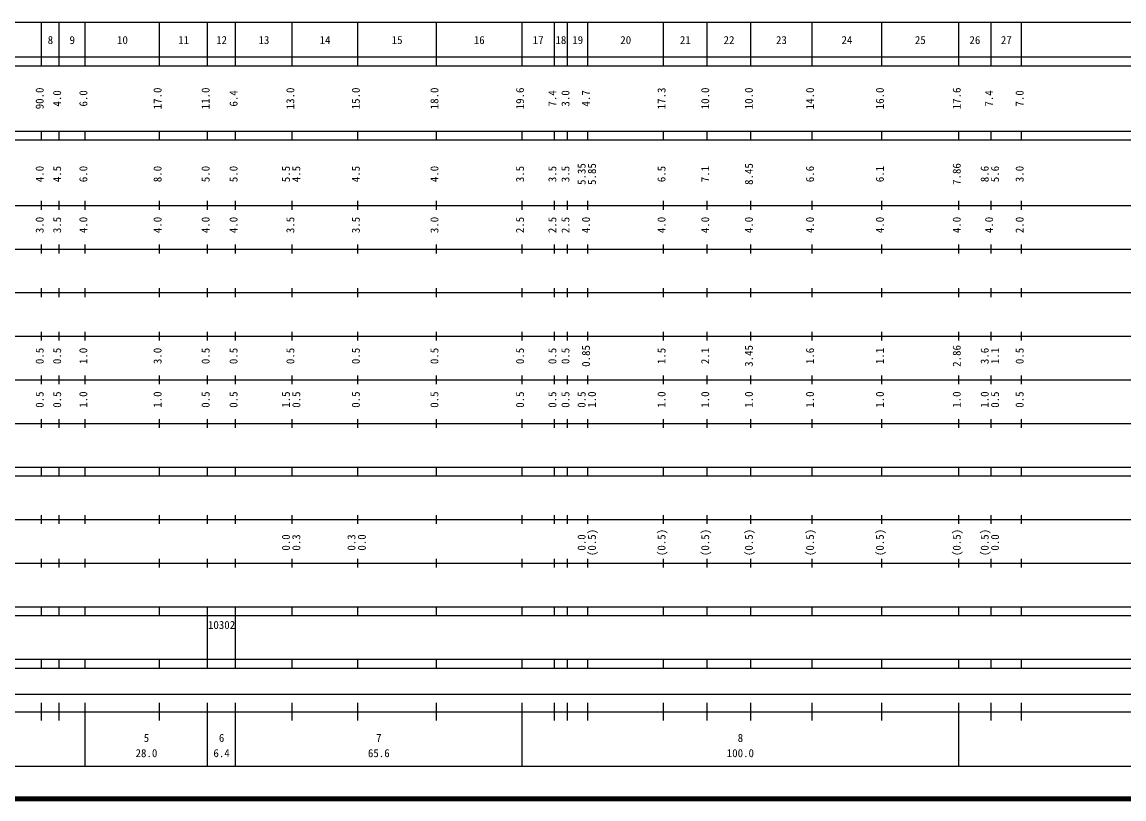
# Model space of a CAD drawing. Units: millimetres, scale not verified. Extents: x 40000 to 680000, y 20000 to 380000.
# Drawn here: x 253508 to 505834, y 20000 to 198000 of the extents above; entities that cross this region are included whole.
import ezdxf
from ezdxf.enums import TextEntityAlignment as Align

# ---------------------------------------------------------------- set-up
doc = ezdxf.new("R2010")
doc.units = ezdxf.units.MM
doc.header["$LTSCALE"] = 1000
doc.layers.add('S-TTL', color=2, linetype='Continuous', lineweight=140)
doc.layers.add('S-TTL-BAND', color=7, linetype='Continuous', lineweight=25)
doc.styles.add('ＭＳ ゴシック', font='')
doc.styles.get('ＭＳ ゴシック').set_extended_font_data('MS Gothic')

msp = doc.modelspace()

# ---------------------------------------------------------------- linework, layer by layer
at = {"layer": 'S-TTL'}
msp.add_line((40000, 20000), (680000, 20000), dxfattribs=at)
at = {"layer": 'S-TTL-BAND'}
for p, q in [((68000, 198000), (579000, 198000)), ((258000, 188000), (258000, 198000)), ((262000, 188000), (262000, 198000)), ((268000, 188000), (268000, 198000)), ((285000, 188000), (285000, 198000)), ((296000, 188000), (296000, 198000)), ((302400, 188000), (302400, 198000)), ((315400, 188000), (315400, 198000)), ((330400, 188000), (330400, 198000)), ((348400, 188000), (348400, 198000)), ((368000, 188000), (368000, 198000)), ((375400, 188000), (375400, 198000)), ((378400, 188000), (378400, 198000)), ((383100, 188000), (383100, 198000)), ((400400, 188000), (400400, 198000)), ((410400, 188000), (410400, 198000)), ((420400, 188000), (420400, 198000)), ((434400, 188000), (434400, 198000)), ((450400, 188000), (450400, 198000)), ((468000, 188000), (468000, 198000)), ((475400, 188000), (475400, 198000)), ((482400, 188000), (482400, 198000)), ((40000, 190000), (579000, 190000)), ((40000, 188000), (579000, 188000)), ((40000, 173000), (579000, 173000)), ((258000, 171000), (258000, 173000)), ((262000, 171000), (262000, 173000)), ((268000, 171000), (268000, 173000)), ((285000, 171000), (285000, 173000)), ((296000, 171000), (296000, 173000)), ((302400, 171000), (302400, 173000)), ((315400, 171000), (315400, 173000)), ((330400, 171000), (330400, 173000)), ((348400, 171000), (348400, 173000)), ((368000, 171000), (368000, 173000)), ((375400, 171000), (375400, 173000)), ((378400, 171000), (378400, 173000)), ((383100, 171000), (383100, 173000)), ((400400, 171000), (400400, 173000)), ((410400, 171000), (410400, 173000)), ((420400, 171000), (420400, 173000)), ((434400, 171000), (434400, 173000)), ((450400, 171000), (450400, 173000)), ((468000, 171000), (468000, 173000)), ((475400, 171000), (475400, 173000)), ((482400, 171000), (482400, 173000)), ((40000, 171000), (579000, 171000)), ((258000, 155000), (258000, 157000)), ((262000, 155000), (262000, 157000)), ((268000, 155000), (268000, 157000)), ((285000, 155000), (285000, 157000)), ((296000, 155000), (296000, 157000)), ((302400, 155000), (302400, 157000)), ((315400, 155000), (315400, 157000)), ((330400, 155000), (330400, 157000)), ((348400, 155000), (348400, 157000)), ((368000, 155000), (368000, 157000)), ((375400, 155000), (375400, 157000)), ((378400, 155000), (378400, 157000)), ((383100, 155000), (383100, 157000)), ((400400, 155000), (400400, 157000)), ((410400, 155000), (410400, 157000)), ((420400, 155000), (420400, 157000)), ((434400, 155000), (434400, 157000)), ((450400, 155000), (450400, 157000)), ((468000, 155000), (468000, 157000)), ((475400, 155000), (475400, 157000)), ((482400, 155000), (482400, 157000)), ((40000, 156000), (579000, 156000)), ((258000, 145000), (258000, 147000)), ((262000, 145000), (262000, 147000)), ((268000, 145000), (268000, 147000)), ((285000, 145000), (285000, 147000)), ((296000, 145000), (296000, 147000)), ((302400, 145000), (302400, 147000)), ((315400, 145000), (315400, 147000)), ((330400, 145000), (330400, 147000)), ((348400, 145000), (348400, 147000)), ((368000, 145000), (368000, 147000)), ((375400, 145000), (375400, 147000)), ((378400, 145000), (378400, 147000)), ((383100, 145000), (383100, 147000)), ((400400, 145000), (400400, 147000)), ((410400, 145000), (410400, 147000)), ((420400, 145000), (420400, 147000)), ((434400, 145000), (434400, 147000)), ((450400, 145000), (450400, 147000)), ((468000, 145000), (468000, 147000)), ((475400, 145000), (475400, 147000)), ((482400, 145000), (482400, 147000)), ((46000, 146000), (579000, 146000)), ((258000, 135000), (258000, 137000)), ((262000, 135000), (262000, 137000)), ((268000, 135000), (268000, 137000)), ((285000, 135000), (285000, 137000)), ((296000, 135000), (296000, 137000)), ((302400, 135000), (302400, 137000)), ((315400, 135000), (315400, 137000)), ((330400, 135000), (330400, 137000)), ((348400, 135000), (348400, 137000)), ((368000, 135000), (368000, 137000)), ((375400, 135000), (375400, 137000)), ((378400, 135000), (378400, 137000)), ((383100, 135000), (383100, 137000)), ((400400, 135000), (400400, 137000)), ((410400, 135000), (410400, 137000)), ((420400, 135000), (420400, 137000)), ((434400, 135000), (434400, 137000)), ((450400, 135000), (450400, 137000)), ((468000, 135000), (468000, 137000)), ((475400, 135000), (475400, 137000)), ((482400, 135000), (482400, 137000)), ((52000, 136000), (579000, 136000)), ((258000, 125000), (258000, 127000)), ((262000, 125000), (262000, 127000)), ((268000, 125000), (268000, 127000)), ((285000, 125000), (285000, 127000)), ((296000, 125000), (296000, 127000)), ((302400, 125000), (302400, 127000)), ((315400, 125000), (315400, 127000)), ((330400, 125000), (330400, 127000)), ((348400, 125000), (348400, 127000)), ((368000, 125000), (368000, 127000)), ((375400, 125000), (375400, 127000)), ((378400, 125000), (378400, 127000)), ((383100, 125000), (383100, 127000)), ((400400, 125000), (400400, 127000)), ((410400, 125000), (410400, 127000)), ((420400, 125000), (420400, 127000)), ((434400, 125000), (434400, 127000)), ((450400, 125000), (450400, 127000)), ((468000, 125000), (468000, 127000)), ((475400, 125000), (475400, 127000)), ((482400, 125000), (482400, 127000)), ((46000, 126000), (579000, 126000)), ((258000, 115000), (258000, 117000)), ((262000, 115000), (262000, 117000)), ((268000, 115000), (268000, 117000)), ((285000, 115000), (285000, 117000)), ((296000, 115000), (296000, 117000)), ((302400, 115000), (302400, 117000)), ((315400, 115000), (315400, 117000)), ((330400, 115000), (330400, 117000)), ((348400, 115000), (348400, 117000)), ((368000, 115000), (368000, 117000)), ((375400, 115000), (375400, 117000)), ((378400, 115000), (378400, 117000)), ((383100, 115000), (383100, 117000)), ((400400, 115000), (400400, 117000)), ((410400, 115000), (410400, 117000)), ((420400, 115000), (420400, 117000)), ((434400, 115000), (434400, 117000)), ((450400, 115000), (450400, 117000)), ((468000, 115000), (468000, 117000)), ((475400, 115000), (475400, 117000)), ((482400, 115000), (482400, 117000)), ((52000, 116000), (579000, 116000)), ((46000, 106000), (579000, 106000)), ((258000, 105000), (258000, 107000)), ((262000, 105000), (262000, 107000)), ((268000, 105000), (268000, 107000)), ((285000, 105000), (285000, 107000)), ((296000, 105000), (296000, 107000)), ((302400, 105000), (302400, 107000)), ((315400, 105000), (315400, 107000)), ((330400, 105000), (330400, 107000)), ((348400, 105000), (348400, 107000)), ((368000, 105000), (368000, 107000)), ((375400, 105000), (375400, 107000)), ((378400, 105000), (378400, 107000)), ((383100, 105000), (383100, 107000)), ((400400, 105000), (400400, 107000)), ((410400, 105000), (410400, 107000)), ((420400, 105000), (420400, 107000)), ((434400, 105000), (434400, 107000)), ((450400, 105000), (450400, 107000)), ((468000, 105000), (468000, 107000)), ((475400, 105000), (475400, 107000)), ((482400, 105000), (482400, 107000)), ((40000, 96000), (579000, 96000)), ((258000, 94000), (258000, 96000)), ((262000, 94000), (262000, 96000)), ((268000, 94000), (268000, 96000)), ((285000, 94000), (285000, 96000)), ((296000, 94000), (296000, 96000)), ((302400, 94000), (302400, 96000)), ((315400, 94000), (315400, 96000)), ((330400, 94000), (330400, 96000)), ((348400, 94000), (348400, 96000)), ((368000, 94000), (368000, 96000)), ((375400, 94000), (375400, 96000)), ((378400, 94000), (378400, 96000)), ((383100, 94000), (383100, 96000)), ((400400, 94000), (400400, 96000)), ((410400, 94000), (410400, 96000)), ((420400, 94000), (420400, 96000)), ((434400, 94000), (434400, 96000)), ((450400, 94000), (450400, 96000)), ((468000, 94000), (468000, 96000)), ((475400, 94000), (475400, 96000)), ((482400, 94000), (482400, 96000)), ((40000, 94000), (579000, 94000)), ((49000, 84000), (579000, 84000)), ((258000, 83000), (258000, 85000)), ((262000, 83000), (262000, 85000)), ((268000, 83000), (268000, 85000)), ((285000, 83000), (285000, 85000)), ((296000, 83000), (296000, 85000)), ((302400, 83000), (302400, 85000)), ((315400, 83000), (315400, 85000)), ((330400, 83000), (330400, 85000)), ((348400, 83000), (348400, 85000)), ((368000, 83000), (368000, 85000)), ((375400, 83000), (375400, 85000)), ((378400, 83000), (378400, 85000)), ((383100, 83000), (383100, 85000)), ((400400, 83000), (400400, 85000)), ((410400, 83000), (410400, 85000)), ((420400, 83000), (420400, 85000)), ((434400, 83000), (434400, 85000)), ((450400, 83000), (450400, 85000)), ((468000, 83000), (468000, 85000)), ((475400, 83000), (475400, 85000)), ((482400, 83000), (482400, 85000)), ((40000, 74000), (579000, 74000)), ((258000, 73000), (258000, 75000)), ((262000, 73000), (262000, 75000)), ((268000, 73000), (268000, 75000)), ((285000, 73000), (285000, 75000)), ((296000, 73000), (296000, 75000)), ((302400, 73000), (302400, 75000)), ((315400, 73000), (315400, 75000)), ((330400, 73000), (330400, 75000)), ((348400, 73000), (348400, 75000)), ((368000, 73000), (368000, 75000)), ((375400, 73000), (375400, 75000)), ((378400, 73000), (378400, 75000)), ((383100, 73000), (383100, 75000)), ((400400, 73000), (400400, 75000)), ((410400, 73000), (410400, 75000)), ((420400, 73000), (420400, 75000)), ((434400, 73000), (434400, 75000)), ((450400, 73000), (450400, 75000)), ((468000, 73000), (468000, 75000)), ((475400, 73000), (475400, 75000)), ((482400, 73000), (482400, 75000)), ((40000, 64000), (579000, 64000)), ((258000, 62000), (258000, 64000)), ((262000, 62000), (262000, 64000)), ((268000, 62000), (268000, 64000)), ((285000, 62000), (285000, 64000)), ((296000, 62000), (296000, 64000)), ((302400, 62000), (302400, 64000)), ((315400, 62000), (315400, 64000)), ((330400, 62000), (330400, 64000)), ((348400, 62000), (348400, 64000)), ((368000, 62000), (368000, 64000)), ((375400, 62000), (375400, 64000)), ((378400, 62000), (378400, 64000)), ((383100, 62000), (383100, 64000)), ((400400, 62000), (400400, 64000)), ((410400, 62000), (410400, 64000)), ((420400, 62000), (420400, 64000)), ((434400, 62000), (434400, 64000)), ((450400, 62000), (450400, 64000)), ((468000, 62000), (468000, 64000)), ((475400, 62000), (475400, 64000)), ((482400, 62000), (482400, 64000)), ((40000, 62000), (579000, 62000)), ((296000, 52000), (296000, 62000)), ((302400, 52000), (302400, 62000)), ((40000, 52000), (579000, 52000)), ((258000, 50000), (258000, 52000)), ((262000, 50000), (262000, 52000)), ((268000, 50000), (268000, 52000)), ((285000, 50000), (285000, 52000)), ((296000, 50000), (296000, 52000)), ((302400, 50000), (302400, 52000)), ((315400, 50000), (315400, 52000)), ((330400, 50000), (330400, 52000)), ((348400, 50000), (348400, 52000)), ((368000, 50000), (368000, 52000)), ((375400, 50000), (375400, 52000)), ((378400, 50000), (378400, 52000)), ((383100, 50000), (383100, 52000)), ((400400, 50000), (400400, 52000)), ((410400, 50000), (410400, 52000)), ((420400, 50000), (420400, 52000)), ((434400, 50000), (434400, 52000)), ((450400, 50000), (450400, 52000)), ((468000, 50000), (468000, 52000)), ((475400, 50000), (475400, 52000)), ((482400, 50000), (482400, 52000)), ((40000, 50000), (579000, 50000)), ((71000, 44000), (561700, 44000)), ((258000, 38000), (258000, 42000)), ((262000, 38000), (262000, 42000)), ((268000, 27500), (268000, 42000)), ((285000, 38000), (285000, 42000)), ((296000, 27500), (296000, 42000)), ((302400, 27500), (302400, 42000)), ((315400, 38000), (315400, 42000)), ((330400, 38000), (330400, 42000)), ((348400, 38000), (348400, 42000)), ((368000, 27500), (368000, 42000)), ((375400, 38000), (375400, 42000)), ((378400, 38000), (378400, 42000)), ((383100, 38000), (383100, 42000)), ((400400, 38000), (400400, 42000)), ((410400, 38000), (410400, 42000)), ((420400, 38000), (420400, 42000)), ((434400, 38000), (434400, 42000)), ((450400, 38000), (450400, 42000)), ((468000, 27500), (468000, 42000)), ((475400, 38000), (475400, 42000)), ((482400, 38000), (482400, 42000)), ((40000, 40000), (579000, 40000)), ((68000, 27500), (579000, 27500))]:
    msp.add_line(p, q, dxfattribs=at)

# ---------------------------------------------------------------- texts
at = {"layer": 'S-TTL-BAND', "style": 'ＭＳ ゴシック'}
for s, p in [('8', (260000, 192405)), ('9', (265000, 192405)), ('10', (276500, 192405)), ('11', (290500, 192405)), ('12', (299200, 192405)), ('13', (308900, 192405)), ('14', (322900, 192405)), ('15', (339400, 192405)), ('16', (358200, 192405)), ('17', (371700, 192405)), ('18', (376900, 192405)), ('19', (380750, 192405)), ('20', (391750, 192405)), ('21', (405400, 192405)), ('22', (415400, 192405)), ('23', (427400, 192405)), ('24', (442400, 192405)), ('25', (459200, 192405)), ('26', (471700, 192405)), ('27', (478900, 192405)), ('5', (282000, 32523)), ('6', (299200, 32523)), ('7', (335200, 32523)), ('8', (418000, 32523)), ('28.0', (282000, 29033)), ('6.4', (299200, 29033)), ('65.6', (335200, 29033)), ('100.0', (418000, 29033))]:
    msp.add_text(s, height=1833, dxfattribs=at).set_placement(p, align=Align.BOTTOM_CENTER)
for s, p in [('90.0', (259000, 180500)), ('4.0', (263000, 180500)), ('6.0', (269000, 180500)), ('17.0', (286000, 180500)), ('11.0', (297000, 180500)), ('6.4', (303400, 180500)), ('13.0', (316400, 180500)), ('15.0', (331400, 180500)), ('18.0', (349400, 180500)), ('19.6', (369000, 180500)), ('7.4', (376400, 180500)), ('3.0', (379400, 180500)), ('4.7', (384100, 180500)), ('17.3', (401400, 180500)), ('10.0', (411400, 180500)), ('10.0', (421400, 180500)), ('14.0', (435400, 180500)), ('16.0', (451400, 180500)), ('17.6', (469000, 180500)), ('7.4', (476400, 180500)), ('7.0', (483400, 180500)), ('4.0', (259000, 163174)), ('4.5', (263000, 163174)), ('6.0', (269000, 163174)), ('8.0', (286000, 163174)), ('5.0', (297000, 163174)), ('5.0', (303400, 163174)), ('5.5', (315400, 163174)), ('4.5', (317770, 163174)), ('4.5', (331400, 163174)), ('4.0', (349400, 163174)), ('3.5', (369000, 163174)), ('3.5', (376400, 163174)), ('3.5', (379400, 163174)), ('5.35', (383100, 163174)), ('5.85', (385470, 163174)), ('6.5', (401400, 163174)), ('7.1', (411400, 163174)), ('8.45', (421400, 163174)), ('6.6', (435400, 163174)), ('6.1', (451400, 163174)), ('7.86', (469000, 163174)), ('8.6', (475400, 163174)), ('5.6', (477770, 163174)), ('3.0', (483400, 163174)), ('3.0', (259000, 151500)), ('3.5', (263000, 151500)), ('4.0', (269000, 151500)), ('4.0', (286000, 151500)), ('4.0', (297000, 151500)), ('4.0', (303400, 151500)), ('3.5', (316400, 151500)), ('3.5', (331400, 151500)), ('3.0', (349400, 151500)), ('2.5', (369000, 151500)), ('2.5', (376400, 151500)), ('2.5', (379400, 151500)), ('4.0', (384100, 151500)), ('4.0', (401400, 151500)), ('4.0', (411400, 151500)), ('4.0', (421400, 151500)), ('4.0', (435400, 151500)), ('4.0', (451400, 151500)), ('4.0', (469000, 151500)), ('4.0', (476400, 151500)), ('2.0', (483400, 151500)), ('0.85', (384100, 121500)), ('3.45', (421400, 121500)), ('2.86', (469000, 121500)), ('0.5', (259000, 121500)), ('0.5', (263000, 121500)), ('1.0', (269000, 121500)), ('3.0', (286000, 121500)), ('0.5', (297000, 121500)), ('0.5', (303400, 121500)), ('0.5', (316400, 121500)), ('0.5', (331400, 121500)), ('0.5', (349400, 121500)), ('0.5', (369000, 121500)), ('0.5', (376400, 121500)), ('0.5', (379400, 121500)), ('1.5', (401400, 121500)), ('2.1', (411400, 121500)), ('1.6', (435400, 121500)), ('1.1', (451400, 121500)), ('3.6', (475400, 121500)), ('1.1', (477770, 121500)), ('0.5', (483400, 121500)), ('0.5', (259000, 111500)), ('0.5', (263000, 111500)), ('1.0', (269000, 111500)), ('1.0', (286000, 111500)), ('0.5', (297000, 111500)), ('0.5', (303400, 111500)), ('1.5', (315400, 111500)), ('0.5', (317770, 111500)), ('0.5', (331400, 111500)), ('0.5', (349400, 111500)), ('0.5', (369000, 111500)), ('0.5', (376400, 111500)), ('0.5', (379400, 111500)), ('0.5', (383100, 111500)), ('1.0', (385470, 111500)), ('1.0', (401400, 111500)), ('1.0', (411400, 111500)), ('1.0', (421400, 111500)), ('1.0', (435400, 111500)), ('1.0', (451400, 111500)), ('1.0', (469000, 111500)), ('1.0', (475400, 111500)), ('0.5', (477770, 111500)), ('0.5', (483400, 111500)), ('(0.5)', (385470, 78764)), ('(0.5)', (401400, 78764)), ('(0.5)', (411400, 78764)), ('(0.5)', (421400, 78764)), ('(0.5)', (435400, 78764)), ('(0.5)', (451400, 78764)), ('(0.5)', (469000, 78764)), ('(0.5)', (475400, 78764)), ('0.0', (315400, 78764)), ('0.3', (317770, 78764)), ('0.3', (330400, 78764)), ('0.0', (332770, 78764)), ('0.0', (383100, 78764)), ('0.0', (477770, 78764))]:
    msp.add_text(s, height=1833, rotation=90, dxfattribs=at).set_placement(p, align=Align.BOTTOM_CENTER)
msp.add_text('10302', height=1833, dxfattribs=at).set_placement((296075, 58405), align=Align.BOTTOM_LEFT)

doc.saveas('drawing.dxf')
